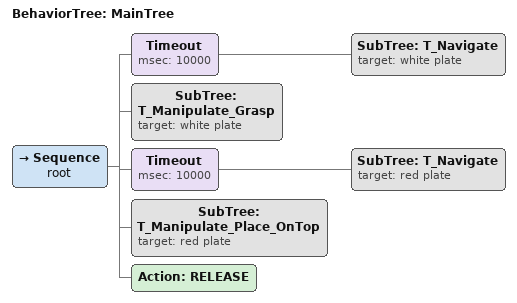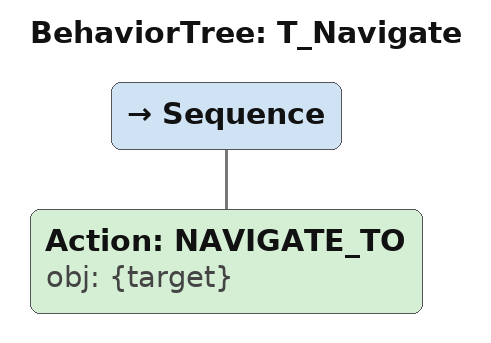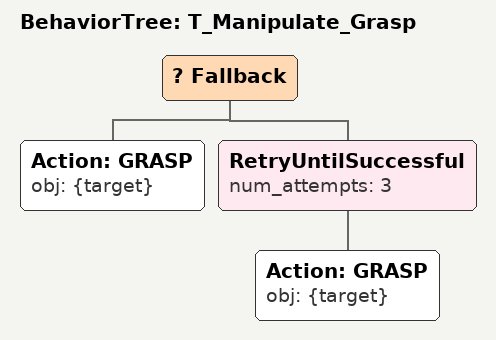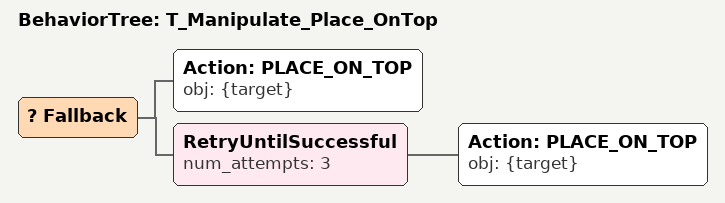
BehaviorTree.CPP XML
<root main_tree_to_execute="MainTree">
  <BehaviorTree ID="MainTree">
    <Sequence name="root">
      <!-- Timeout: Prevent stuck navigation to white plate -->
      <Timeout msec="10000">
        <SubTree ID="T_Navigate" target="white plate"/>
      </Timeout>
      <!-- Fallback: Retry grasp if initial attempt fails -->
      <SubTree ID="T_Manipulate_Grasp" target="white plate"/>
      <!-- Timeout: Prevent stuck navigation to red plate -->
      <Timeout msec="10000">
        <SubTree ID="T_Navigate" target="red plate"/>
      </Timeout>
      <!-- Fallback: Retry placement if initial attempt fails -->
      <SubTree ID="T_Manipulate_Place_OnTop" target="red plate"/>
      <!-- Release: Finalize manipulation -->
      <Action ID="RELEASE"/>
    </Sequence>
  </BehaviorTree>
  <BehaviorTree ID="T_Navigate">
    <Sequence>
      <Action ID="NAVIGATE_TO" obj="{target}"/>
    </Sequence>
  </BehaviorTree>
  <BehaviorTree ID="T_Manipulate_Grasp">
    <Fallback>
      <Action ID="GRASP" obj="{target}"/>
      <!-- Retry: Up to 2 more grasp attempts -->
      <RetryUntilSuccessful num_attempts="3">
        <Action ID="GRASP" obj="{target}"/>
      </RetryUntilSuccessful>
    </Fallback>
  </BehaviorTree>
  <BehaviorTree ID="T_Manipulate_Place_OnTop">
    <Fallback>
      <Action ID="PLACE_ON_TOP" obj="{target}"/>
      <!-- Retry: Up to 2 more placement attempts -->
      <RetryUntilSuccessful num_attempts="3">
        <Action ID="PLACE_ON_TOP" obj="{target}"/>
      </RetryUntilSuccessful>
    </Fallback>
  </BehaviorTree>
</root>
